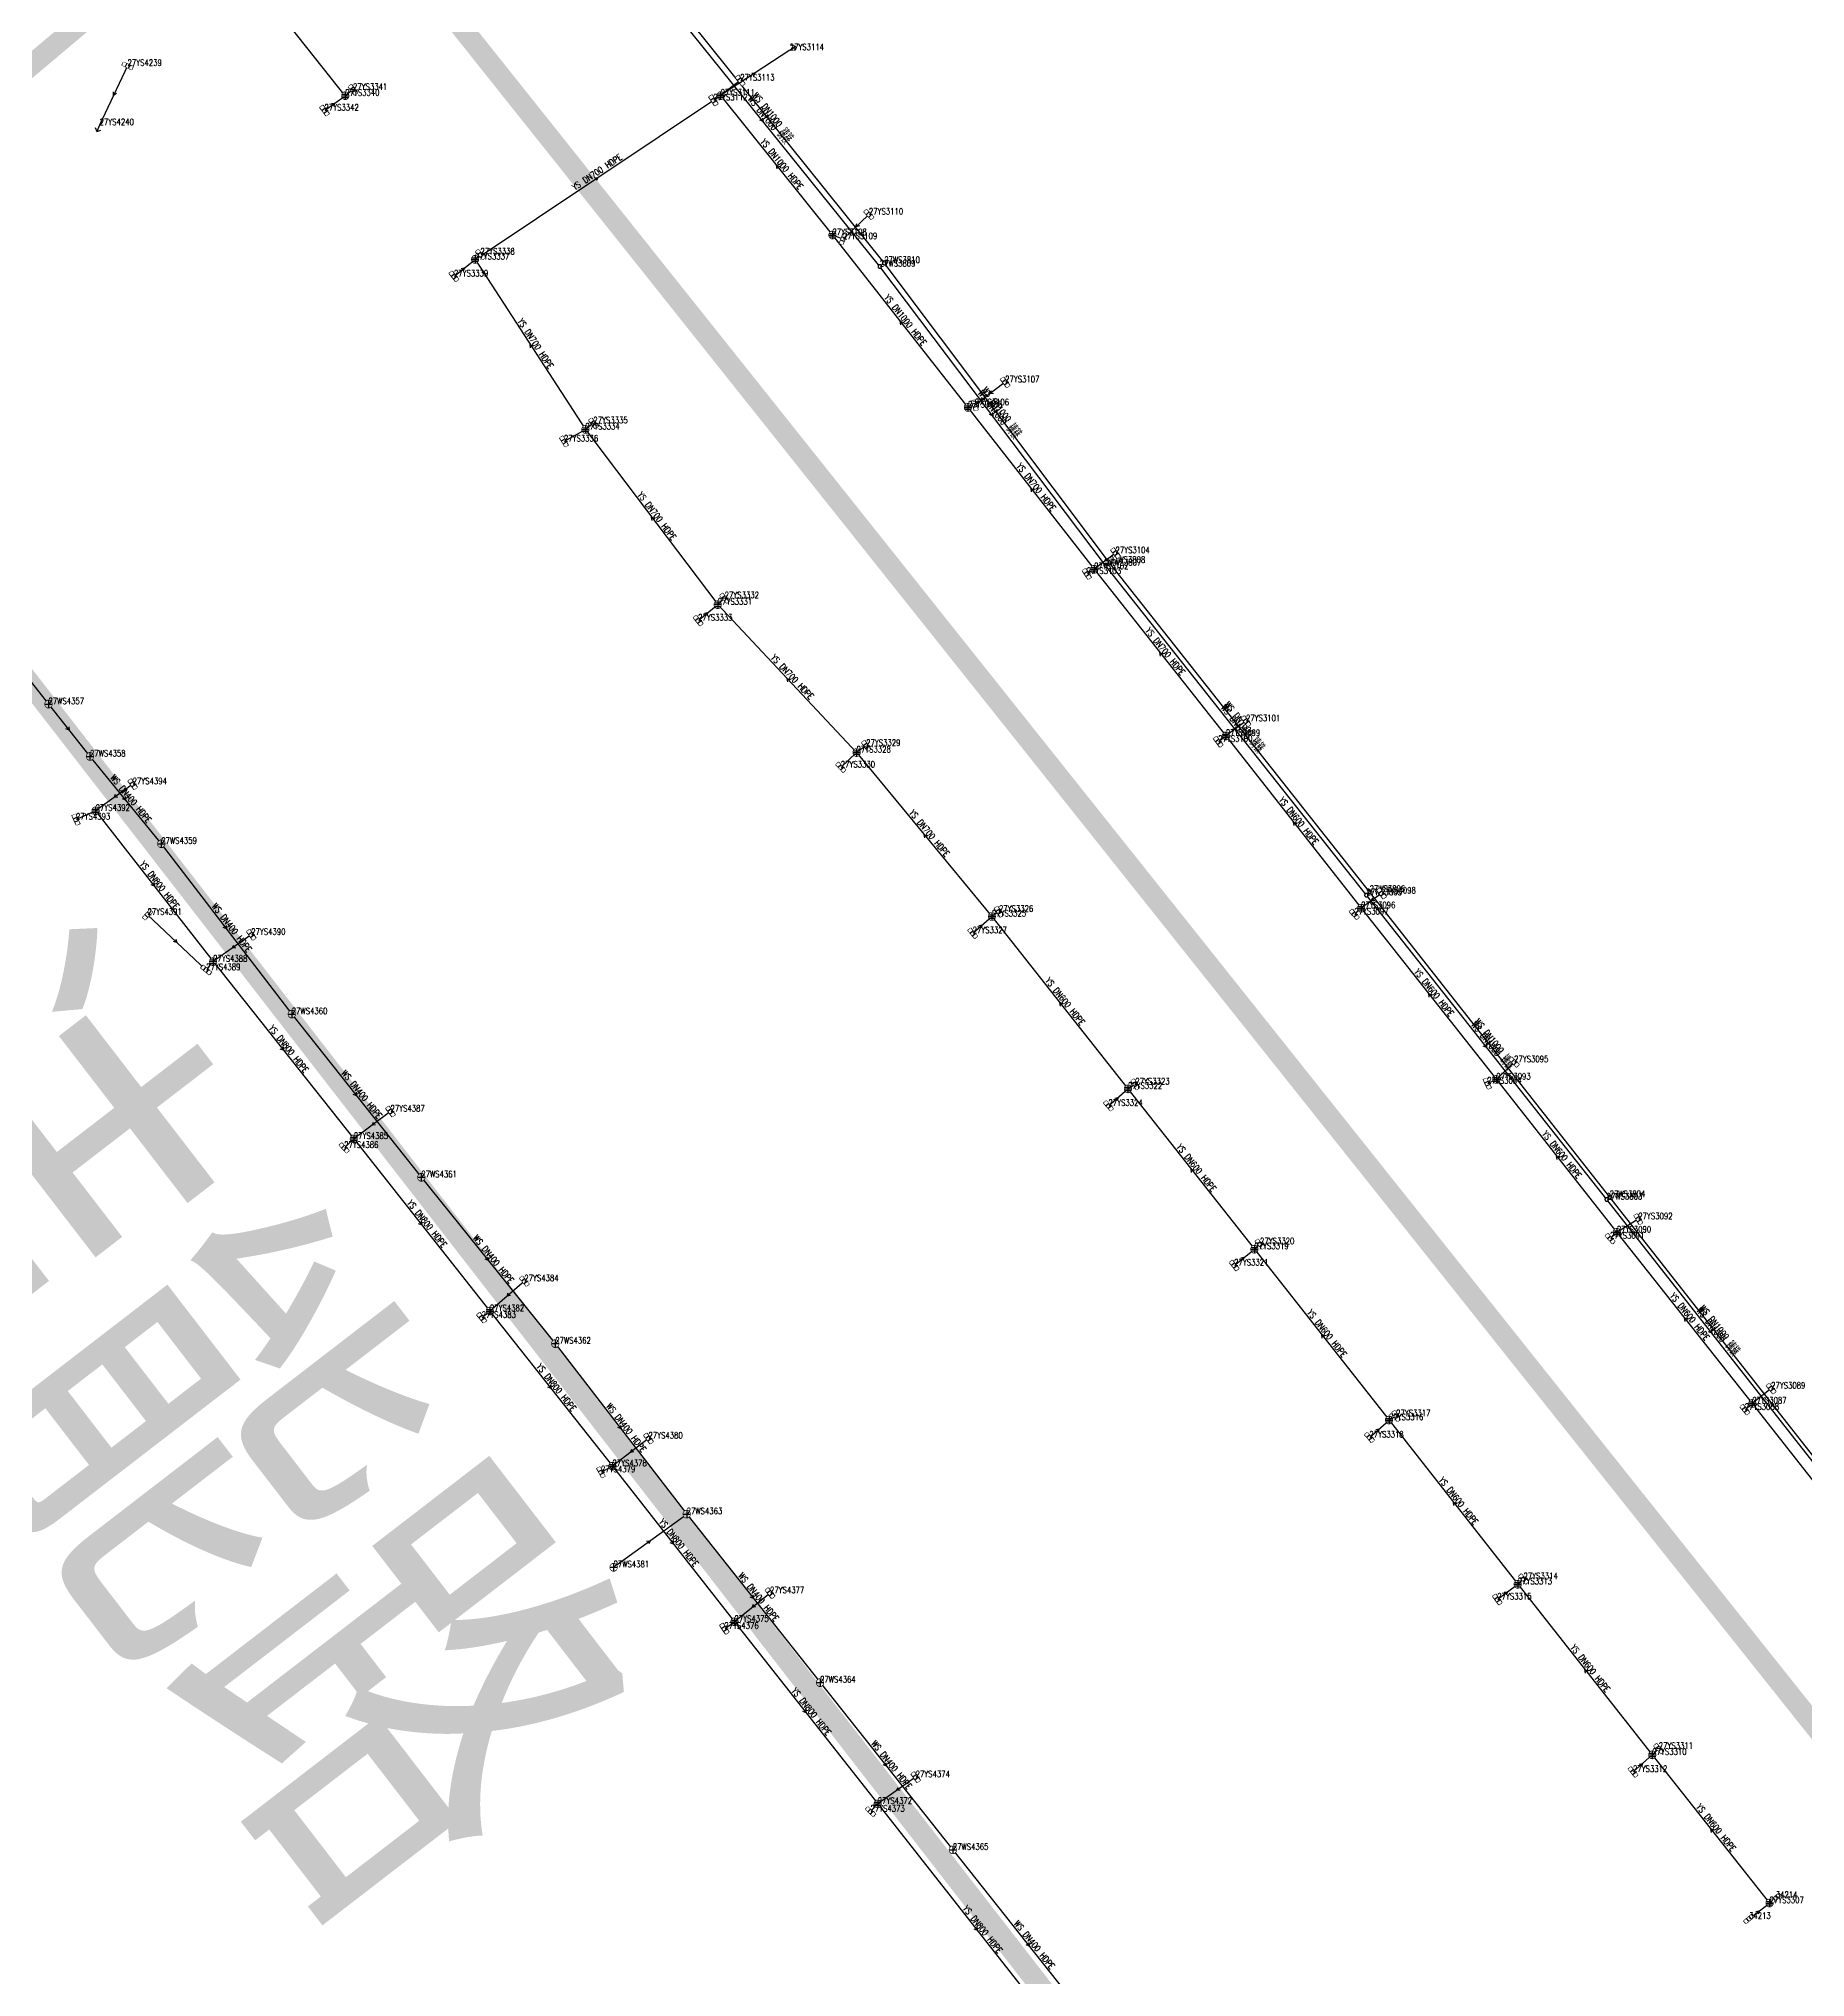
# Model space of a CAD drawing. Extents: x 78813 to 99477, y 2421021 to 2448125.
# Drawn here: x 82549.1 to 82800.3, y 2433576.3 to 2433852 of the extents above; entities that cross this region are included whole.
import ezdxf
from ezdxf.enums import TextEntityAlignment as Align

# ---------------------------------------------------------------- set-up
doc = ezdxf.new("R2010")
doc.units = 0
doc.set_wipeout_variables(frame=1)
doc.layers.get('0').update_dxf_attribs({"linetype": 'CONTINUOUS'})
for name, color, linetype in [('DX_WS', 16, 'CONTINUOUS'), ('DX_YS', 42, 'CONTINUOUS'), ('道路', 5, 'CONTINUOUS')]:
    doc.layers.add(name, color=color, linetype=linetype)
for name, color, linetype, true_color in [('WSLINE', 7, 'CONTINUOUS', 0x7f0000), ('YSANNEXE', 7, 'CONTINUOUS', 0xcc9900), ('YSLINE', 7, 'CONTINUOUS', 0xcc9900)]:
    doc.layers.add(name, color=color, linetype=linetype, true_color=true_color)
doc.layers.add('道路名称', color=7, linetype='CONTINUOUS', lineweight=0)
doc.styles.add('CcNameZT', font='txt.SHX', dxfattribs={"width": 0.8, "bigfont": 'HZTXT.SHX'})
doc.styles.get("Standard").update_dxf_attribs({"font": 'txt.shx', "bigfont": 'hztxt.shx'})
doc.styles.add('宋体0.7', font='', dxfattribs={"width": 0.7})
doc.styles.get('宋体0.7').set_extended_font_data('SimSun')

# ---------------------------------------------------------------- blocks, each defined once
blk = doc.blocks.new('PS管线点')
blk.add_wipeout([(0.5, 0), (0.5, 0.03), (0.5, 0.07), (0.49, 0.1), (0.48, 0.14), (0.47, 0.17), (0.46, 0.2), (0.44, 0.23), (0.42, 0.26), (0.4, 0.29), (0.38, 0.32), (0.36, 0.35), (0.33, 0.37), (0.31, 0.39), (0.28, 0.41), (0.25, 0.43), (0.22, 0.45), (0.19, 0.46), (0.15, 0.48), (0.12, 0.49), (0.09, 0.49), (0.05, 0.5), (0.02, 0.5), (-0.02, 0.5), (-0.05, 0.5), (-0.09, 0.49), (-0.12, 0.49), (-0.15, 0.48), (-0.19, 0.46), (-0.22, 0.45), (-0.25, 0.43), (-0.28, 0.41), (-0.31, 0.39), (-0.33, 0.37), (-0.36, 0.35), (-0.38, 0.32), (-0.4, 0.29), (-0.42, 0.26), (-0.44, 0.23), (-0.46, 0.2), (-0.47, 0.17), (-0.48, 0.14), (-0.49, 0.1), (-0.5, 0.07), (-0.5, 0.03), (-0.5, 0), (-0.5, -0.03), (-0.5, -0.07), (-0.49, -0.1), (-0.48, -0.14), (-0.47, -0.17), (-0.46, -0.2), (-0.44, -0.23), (-0.42, -0.26), (-0.4, -0.29), (-0.38, -0.32), (-0.36, -0.35), (-0.33, -0.37), (-0.31, -0.39), (-0.28, -0.41), (-0.25, -0.43), (-0.22, -0.45), (-0.19, -0.46), (-0.15, -0.48), (-0.12, -0.49), (-0.09, -0.49), (-0.05, -0.5), (-0.02, -0.5), (0.02, -0.5), (0.05, -0.5), (0.09, -0.49), (0.12, -0.49), (0.15, -0.48), (0.19, -0.46), (0.22, -0.45), (0.25, -0.43), (0.28, -0.41), (0.31, -0.39), (0.33, -0.37), (0.36, -0.35), (0.38, -0.32), (0.4, -0.29), (0.42, -0.26), (0.44, -0.23), (0.46, -0.2), (0.47, -0.17), (0.48, -0.14), (0.49, -0.1), (0.5, -0.07)])
blk.add_lwpolyline([(0.5, 0), (0.5, 0.03), (0.5, 0.07), (0.49, 0.1), (0.48, 0.14), (0.47, 0.17), (0.46, 0.2), (0.44, 0.23), (0.42, 0.26), (0.4, 0.29), (0.38, 0.32), (0.36, 0.35), (0.33, 0.37), (0.31, 0.39), (0.28, 0.41), (0.25, 0.43), (0.22, 0.45), (0.19, 0.46), (0.15, 0.48), (0.12, 0.49), (0.09, 0.49), (0.05, 0.5), (0.02, 0.5), (-0.02, 0.5), (-0.05, 0.5), (-0.09, 0.49), (-0.12, 0.49), (-0.15, 0.48), (-0.19, 0.46), (-0.22, 0.45), (-0.25, 0.43), (-0.28, 0.41), (-0.31, 0.39), (-0.33, 0.37), (-0.36, 0.35), (-0.38, 0.32), (-0.4, 0.29), (-0.42, 0.26), (-0.44, 0.23), (-0.46, 0.2), (-0.47, 0.17), (-0.48, 0.14), (-0.49, 0.1), (-0.5, 0.07), (-0.5, 0.03), (-0.5, 0), (-0.5, -0.03), (-0.5, -0.07), (-0.49, -0.1), (-0.48, -0.14), (-0.47, -0.17), (-0.46, -0.2), (-0.44, -0.23), (-0.42, -0.26), (-0.4, -0.29), (-0.38, -0.32), (-0.36, -0.35), (-0.33, -0.37), (-0.31, -0.39), (-0.28, -0.41), (-0.25, -0.43), (-0.22, -0.45), (-0.19, -0.46), (-0.15, -0.48), (-0.12, -0.49), (-0.09, -0.49), (-0.05, -0.5), (-0.02, -0.5), (0.02, -0.5), (0.05, -0.5), (0.09, -0.49), (0.12, -0.49), (0.15, -0.48), (0.19, -0.46), (0.22, -0.45), (0.25, -0.43), (0.28, -0.41), (0.31, -0.39), (0.33, -0.37), (0.36, -0.35), (0.38, -0.32), (0.4, -0.29), (0.42, -0.26), (0.44, -0.23), (0.46, -0.2), (0.47, -0.17), (0.48, -0.14), (0.49, -0.1), (0.5, -0.07), (0.5, 0)], close=True)
blk = doc.blocks.new('PS污水井')
blk.add_lwpolyline([(1, 0), (1, 0.07), (0.99, 0.14), (0.98, 0.21), (0.96, 0.28), (0.94, 0.34), (0.91, 0.41), (0.88, 0.47), (0.85, 0.53), (0.81, 0.59), (0.77, 0.64), (0.72, 0.69), (0.67, 0.74), (0.62, 0.79), (0.56, 0.83), (0.5, 0.87), (0.44, 0.9), (0.37, 0.93), (0.31, 0.95), (0.24, 0.97), (0.17, 0.98), (0.1, 0.99), (0.03, 1), (-0.03, 1), (-0.1, 0.99), (-0.17, 0.98), (-0.24, 0.97), (-0.31, 0.95), (-0.37, 0.93), (-0.44, 0.9), (-0.5, 0.87), (-0.56, 0.83), (-0.62, 0.79), (-0.67, 0.74), (-0.72, 0.69), (-0.77, 0.64), (-0.81, 0.59), (-0.85, 0.53), (-0.88, 0.47), (-0.91, 0.41), (-0.94, 0.34), (-0.96, 0.28), (-0.98, 0.21), (-0.99, 0.14), (-1, 0.07), (-1, 0), (-1, -0.07), (-0.99, -0.14), (-0.98, -0.21), (-0.96, -0.28), (-0.94, -0.34), (-0.91, -0.41), (-0.88, -0.47), (-0.85, -0.53), (-0.81, -0.59), (-0.77, -0.64), (-0.72, -0.69), (-0.67, -0.74), (-0.62, -0.79), (-0.56, -0.83), (-0.5, -0.87), (-0.44, -0.9), (-0.37, -0.93), (-0.31, -0.95), (-0.24, -0.97), (-0.17, -0.98), (-0.1, -0.99), (-0.03, -1), (0.03, -1), (0.1, -0.99), (0.17, -0.98), (0.24, -0.97), (0.31, -0.95), (0.37, -0.93), (0.44, -0.9), (0.5, -0.87), (0.56, -0.83), (0.62, -0.79), (0.67, -0.74), (0.72, -0.69), (0.77, -0.64), (0.81, -0.59), (0.85, -0.53), (0.88, -0.47), (0.91, -0.41), (0.94, -0.34), (0.96, -0.28), (0.98, -0.21), (0.99, -0.14), (1, 0)], close=True)
blk.add_wipeout([(1, 0), (1, 0.07), (0.99, 0.14), (0.98, 0.21), (0.96, 0.28), (0.94, 0.34), (0.91, 0.41), (0.88, 0.47), (0.85, 0.53), (0.81, 0.59), (0.77, 0.64), (0.72, 0.69), (0.67, 0.74), (0.62, 0.79), (0.56, 0.83), (0.5, 0.87), (0.44, 0.9), (0.37, 0.93), (0.31, 0.95), (0.24, 0.97), (0.17, 0.98), (0.1, 0.99), (0.03, 1), (-0.03, 1), (-0.1, 0.99), (-0.17, 0.98), (-0.24, 0.97), (-0.31, 0.95), (-0.37, 0.93), (-0.44, 0.9), (-0.5, 0.87), (-0.56, 0.83), (-0.62, 0.79), (-0.67, 0.74), (-0.72, 0.69), (-0.77, 0.64), (-0.81, 0.59), (-0.85, 0.53), (-0.88, 0.47), (-0.91, 0.41), (-0.94, 0.34), (-0.96, 0.28), (-0.98, 0.21), (-0.99, 0.14), (-1, 0.07), (-1, 0), (-1, -0.07), (-0.99, -0.14), (-0.98, -0.21), (-0.96, -0.28), (-0.94, -0.34), (-0.91, -0.41), (-0.88, -0.47), (-0.85, -0.53), (-0.81, -0.59), (-0.77, -0.64), (-0.72, -0.69), (-0.67, -0.74), (-0.62, -0.79), (-0.56, -0.83), (-0.5, -0.87), (-0.44, -0.9), (-0.37, -0.93), (-0.31, -0.95), (-0.24, -0.97), (-0.17, -0.98), (-0.1, -0.99), (-0.03, -1), (0.03, -1), (0.1, -0.99), (0.17, -0.98), (0.24, -0.97), (0.31, -0.95), (0.37, -0.93), (0.44, -0.9), (0.5, -0.87), (0.56, -0.83), (0.62, -0.79), (0.67, -0.74), (0.72, -0.69), (0.77, -0.64), (0.81, -0.59), (0.85, -0.53), (0.88, -0.47), (0.91, -0.41), (0.94, -0.34), (0.96, -0.28), (0.98, -0.21), (0.99, -0.14)])
for p, q in [((-1, 0), (0, 0)), ((0, 1), (0, 0)), ((0, 0), (0, -1)), ((0, 0), (1, 0))]:
    blk.add_line(p, q)
blk = doc.blocks.new('LX')
for p, q in [((-0.866, 0.5), (0, 0)), ((0, 0), (-0.866, -0.5))]:
    blk.add_line(p, q)
blk = doc.blocks.new('PS雨水井')
blk.add_lwpolyline([(1, 0), (1, 0.07), (0.99, 0.14), (0.98, 0.21), (0.96, 0.28), (0.94, 0.34), (0.91, 0.41), (0.88, 0.47), (0.85, 0.53), (0.81, 0.59), (0.77, 0.64), (0.72, 0.69), (0.67, 0.74), (0.62, 0.79), (0.56, 0.83), (0.5, 0.87), (0.44, 0.9), (0.37, 0.93), (0.31, 0.95), (0.24, 0.97), (0.17, 0.98), (0.1, 0.99), (0.03, 1), (-0.03, 1), (-0.1, 0.99), (-0.17, 0.98), (-0.24, 0.97), (-0.31, 0.95), (-0.37, 0.93), (-0.44, 0.9), (-0.5, 0.87), (-0.56, 0.83), (-0.62, 0.79), (-0.67, 0.74), (-0.72, 0.69), (-0.77, 0.64), (-0.81, 0.59), (-0.85, 0.53), (-0.88, 0.47), (-0.91, 0.41), (-0.94, 0.34), (-0.96, 0.28), (-0.98, 0.21), (-0.99, 0.14), (-1, 0.07), (-1, 0), (-1, -0.07), (-0.99, -0.14), (-0.98, -0.21), (-0.96, -0.28), (-0.94, -0.34), (-0.91, -0.41), (-0.88, -0.47), (-0.85, -0.53), (-0.81, -0.59), (-0.77, -0.64), (-0.72, -0.69), (-0.67, -0.74), (-0.62, -0.79), (-0.56, -0.83), (-0.5, -0.87), (-0.44, -0.9), (-0.37, -0.93), (-0.31, -0.95), (-0.24, -0.97), (-0.17, -0.98), (-0.1, -0.99), (-0.03, -1), (0.03, -1), (0.1, -0.99), (0.17, -0.98), (0.24, -0.97), (0.31, -0.95), (0.37, -0.93), (0.44, -0.9), (0.5, -0.87), (0.56, -0.83), (0.62, -0.79), (0.67, -0.74), (0.72, -0.69), (0.77, -0.64), (0.81, -0.59), (0.85, -0.53), (0.88, -0.47), (0.91, -0.41), (0.94, -0.34), (0.96, -0.28), (0.98, -0.21), (0.99, -0.14), (1, 0)], close=True)
blk.add_wipeout([(1, 0), (1, 0.07), (0.99, 0.14), (0.98, 0.21), (0.96, 0.28), (0.94, 0.34), (0.91, 0.41), (0.88, 0.47), (0.85, 0.53), (0.81, 0.59), (0.77, 0.64), (0.72, 0.69), (0.67, 0.74), (0.62, 0.79), (0.56, 0.83), (0.5, 0.87), (0.44, 0.9), (0.37, 0.93), (0.31, 0.95), (0.24, 0.97), (0.17, 0.98), (0.1, 0.99), (0.03, 1), (-0.03, 1), (-0.1, 0.99), (-0.17, 0.98), (-0.24, 0.97), (-0.31, 0.95), (-0.37, 0.93), (-0.44, 0.9), (-0.5, 0.87), (-0.56, 0.83), (-0.62, 0.79), (-0.67, 0.74), (-0.72, 0.69), (-0.77, 0.64), (-0.81, 0.59), (-0.85, 0.53), (-0.88, 0.47), (-0.91, 0.41), (-0.94, 0.34), (-0.96, 0.28), (-0.98, 0.21), (-0.99, 0.14), (-1, 0.07), (-1, 0), (-1, -0.07), (-0.99, -0.14), (-0.98, -0.21), (-0.96, -0.28), (-0.94, -0.34), (-0.91, -0.41), (-0.88, -0.47), (-0.85, -0.53), (-0.81, -0.59), (-0.77, -0.64), (-0.72, -0.69), (-0.67, -0.74), (-0.62, -0.79), (-0.56, -0.83), (-0.5, -0.87), (-0.44, -0.9), (-0.37, -0.93), (-0.31, -0.95), (-0.24, -0.97), (-0.17, -0.98), (-0.1, -0.99), (-0.03, -1), (0.03, -1), (0.1, -0.99), (0.17, -0.98), (0.24, -0.97), (0.31, -0.95), (0.37, -0.93), (0.44, -0.9), (0.5, -0.87), (0.56, -0.83), (0.62, -0.79), (0.67, -0.74), (0.72, -0.69), (0.77, -0.64), (0.81, -0.59), (0.85, -0.53), (0.88, -0.47), (0.91, -0.41), (0.94, -0.34), (0.96, -0.28), (0.98, -0.21), (0.99, -0.14)])
for p, q in [((-1, 0), (0, 0)), ((-0.88, 0.48), (0, 0.47)), ((0, 1), (0, 0)), ((0, 0.47), (0.88, 0.47)), ((0, 0), (0, -1)), ((0, 0), (1, 0)), ((-0.88, -0.48), (0, -0.48)), ((0, -0.48), (0.88, -0.48))]:
    blk.add_line(p, q)
blk = doc.blocks.new('PS出水口')
for points in [[(0, 0), (1.97, 0)], [(1.15, -0.88), (1.97, 0), (1.11, 0.93)]]:
    blk.add_lwpolyline(points)
blk = doc.blocks.new('PS雨篦')
blk.add_lwpolyline([(-1.5, 0.5), (0, 0.5), (1.5, 0.5), (1.5, -0.5), (0, -0.5), (-1.5, -0.5)], close=True)
blk.add_wipeout([(-1.5, 0.5), (0, 0.5), (1.5, 0.5), (1.5, -0.5), (0, -0.5), (-1.5, -0.5)])
for p, q in [((-0.51, -0.5), (-0.51, 0.5)), ((0.49, -0.5), (0.49, 0.5))]:
    blk.add_line(p, q)
blk = doc.blocks.new('测量点')
h = blk.add_hatch(color=256)
edge = h.paths.add_edge_path()
edge.add_arc((0, 0), 0.5, 0, 360)
blk.add_circle((0, 0), 0.5)

msp = doc.modelspace()

# ---------------------------------------------------------------- linework, layer by layer
at = {"layer": 'WSLINE'}
for p, q in [((82668.72, 2433819.58), (82635.5, 2433860.82)), ((82669.35, 2433820.08), (82636.27, 2433861.28)), ((82701.4, 2433777.45), (82669.35, 2433820.08)), ((82700.83, 2433777.08), (82668.72, 2433819.58)), ((82535.56, 2433776.31), (82550.49, 2433757.35)), ((82737.91, 2433730.17), (82700.83, 2433777.08)), ((82738.37, 2433730.66), (82701.4, 2433777.45)), ((82550.49, 2433757.35), (82556.39, 2433749.9)), ((82556.39, 2433749.9), (82566.53, 2433737.49)), ((82566.53, 2433737.49), (82585.09, 2433713.26)), ((82772.09, 2433686.9), (82737.91, 2433730.17)), ((82772.52, 2433687.25), (82738.37, 2433730.66)), ((82585.09, 2433713.26), (82603.51, 2433690.05)), ((82603.51, 2433690.05), (82622.56, 2433666.4)), ((82801.96, 2433648.88), (82772.09, 2433686.9)), ((82802.41, 2433649.21), (82772.52, 2433687.25)), ((82622.56, 2433666.4), (82641.25, 2433642.15)), ((82630.85, 2433634.59), (82641.25, 2433642.15)), ((82641.25, 2433642.15), (82660.22, 2433618.19)), ((82660.22, 2433618.19), (82679.1, 2433594.41)), ((82679.1, 2433594.41), (82700.84, 2433567.03))]:
    msp.add_line(p, q, dxfattribs=at)
at = {"layer": 'YSLINE'}
for p, q in [((82592.69, 2433843.87), (82573.54, 2433867.97)), ((82561.73, 2433848.11), (82557.76, 2433839.69)), ((82655.9, 2433850.34), (82646.08, 2433843.88)), ((82648.86, 2433846.02), (82646.08, 2433843.88)), ((82589.74, 2433841.75), (82592.69, 2433843.87)), ((82593.79, 2433844.7), (82592.69, 2433843.87)), ((82611.15, 2433820.59), (82646.08, 2433843.88)), ((82645.04, 2433843.21), (82646.08, 2433843.88)), ((82646.08, 2433843.88), (82661.98, 2433824.05)), ((82667.16, 2433826.97), (82663.48, 2433823.48)), ((82663.48, 2433823.48), (82661.98, 2433824.05)), ((82608.15, 2433818.18), (82611.15, 2433820.59)), ((82611.92, 2433821.28), (82611.15, 2433820.59)), ((82611.15, 2433820.59), (82626.85, 2433796.41)), ((82686.54, 2433803.11), (82682.22, 2433799.84)), ((82682.22, 2433799.84), (82681.25, 2433799.54)), ((82681.25, 2433799.54), (82699.19, 2433776.52)), ((82623.79, 2433794.7), (82626.85, 2433796.41)), ((82627.98, 2433797.28), (82626.85, 2433796.41)), ((82626.85, 2433796.41), (82645.67, 2433771.49)), ((82698.14, 2433775.86), (82699.19, 2433776.52)), ((82642.87, 2433769.22), (82645.67, 2433771.49)), ((82646.65, 2433772.41), (82645.67, 2433771.49)), ((82645.67, 2433771.49), (82665.41, 2433750.46)), ((82720.79, 2433754.91), (82717.93, 2433752.82)), ((82666.77, 2433751.41), (82665.41, 2433750.46)), ((82716.84, 2433751.99), (82717.93, 2433752.82)), ((82663.16, 2433748.35), (82665.41, 2433750.46)), ((82665.41, 2433750.46), (82684.65, 2433727.14)), ((82562.46, 2433745.95), (82557.19, 2433742.18)), ((82554.39, 2433740.92), (82557.19, 2433742.18)), ((82564.57, 2433727.38), (82572.91, 2433719.53)), ((82681.92, 2433724.76), (82684.65, 2433727.14)), ((82685.66, 2433727.82), (82684.65, 2433727.14)), ((82684.65, 2433727.14), (82704, 2433702.63)), ((82736.19, 2433727.44), (82737.16, 2433728.32)), ((82737.16, 2433728.32), (82756.4, 2433703.97)), ((82579.32, 2433724.53), (82573.9, 2433720.72)), ((82572.91, 2433719.53), (82573.9, 2433720.72)), ((82758.92, 2433706.44), (82756.4, 2433703.97)), ((82701.23, 2433700.21), (82704, 2433702.63)), ((82705.05, 2433703.27), (82704, 2433702.63)), ((82704, 2433702.63), (82721.99, 2433679.83)), ((82755.1, 2433703.37), (82756.4, 2433703.97)), ((82599.13, 2433699.4), (82593.91, 2433695.51)), ((82592.54, 2433694.23), (82593.91, 2433695.51)), ((82772.57, 2433681.33), (82773.54, 2433682.22)), ((82776.58, 2433684.09), (82773.54, 2433682.22)), ((82773.54, 2433682.22), (82792.79, 2433657.89)), ((82719.1, 2433677.51), (82721.99, 2433679.83)), ((82722.79, 2433680.54), (82721.99, 2433679.83)), ((82721.99, 2433679.83), (82741.13, 2433655.53)), ((82618.16, 2433675.28), (82613.26, 2433671.03)), ((82612.09, 2433670.07), (82613.26, 2433671.03)), ((82791.72, 2433657), (82792.79, 2433657.89)), ((82795.47, 2433660), (82792.79, 2433657.89)), ((82792.79, 2433657.89), (82811.98, 2433633.39)), ((82738.34, 2433653.05), (82741.13, 2433655.53)), ((82742.15, 2433656.1), (82741.13, 2433655.53)), ((82741.13, 2433655.53), (82759.44, 2433632.17)), ((82635.81, 2433652.9), (82630.69, 2433648.96)), ((82629.06, 2433648.1), (82630.69, 2433648.96)), ((82760.26, 2433632.92), (82759.44, 2433632.17)), ((82653.1, 2433630.91), (82648.05, 2433626.84)), ((82756.53, 2433630.02), (82759.44, 2433632.17)), ((82759.44, 2433632.17), (82778.57, 2433607.92)), ((82646.61, 2433625.86), (82648.05, 2433626.84)), ((82775.83, 2433605.48), (82778.57, 2433607.92)), ((82779.49, 2433608.79), (82778.57, 2433607.92)), ((82778.57, 2433607.92), (82795.25, 2433586.84)), ((82673.81, 2433604.74), (82668.42, 2433600.94)), ((82667.39, 2433599.84), (82668.42, 2433600.94)), ((82792.33, 2433584.6), (82795.25, 2433586.84)), ((82796.14, 2433587.56), (82795.25, 2433586.84))]:
    msp.add_line(p, q, dxfattribs=at)

# ---------------------------------------------------------------- block references
at = {"layer": 'DX_WS', "yscale": 0.5, "zscale": 0.5}
for p, xscale, rotation in [((82652.11, 2433840.2), 0.5000000000827747, 308.9155008268623), ((82652.81, 2433840.68), 0.5000000000827747, 308.9155008268623), ((82684.78, 2433798.33), 0.5000000000477121, 307.1966274452831), ((82685.37, 2433798.76), 0.5000000000477121, 307.1966274452831), ((82553.44, 2433753.63), 0.4999999999630151, 308.2512937831649), ((82719.37, 2433753.62), 0.5000000001124962, 308.342543028382), ((82719.88, 2433754.05), 0.5000000001124962, 308.342543028382), ((82561.46, 2433743.69), 0.4999999998554739, 309.3972093833355), ((82575.81, 2433725.38), 0.4999999999661935, 307.6783359880814), ((82755, 2433708.53), 0.5000000001124962, 308.342543028382), ((82755.45, 2433708.95), 0.5000000001124962, 308.342543028382), ((82594.3, 2433701.66), 0.4999999999630151, 308.2512937831649), ((82613.04, 2433678.22), 0.500000000170287, 308.8242515605929), ((82787.46, 2433668.23), 0.5000000001124962, 308.342543028382), ((82787.02, 2433667.89), 0.5000000001124962, 308.342543028382), ((82631.91, 2433654.27), 0.4999999999661935, 307.6783359880814), ((82636.05, 2433638.37), 0.5000000000048387, 36.09634109330177), ((82650.74, 2433630.17), 0.4999999999630151, 308.2512937831649), ((82669.66, 2433606.3), 0.4999999999630151, 308.2512937831649), ((82689.97, 2433580.72), 0.4999999999630151, 308.2512937831649)]:
    msp.add_blockref('LX', p, dxfattribs=dict(at, xscale=xscale, rotation=rotation))
at = {"layer": 'DX_YS', "yscale": 0.5, "zscale": 0.5}
for p, xscale, rotation in [((82655.9, 2433850.34, -0.96), 0.5000000000486131, 33.31819786121027), ((82557.76, 2433839.69, 2.21), 0.5000000001313152, 244.7779167293793)]:
    msp.add_blockref('PS出水口', p, dxfattribs=dict(at, xscale=xscale, rotation=rotation))
at = {"layer": 'DX_YS', "xscale": 0.5, "yscale": 0.5, "zscale": 0.5}
msp.add_blockref('测量点', (82792.33, 2433584.6, 3.02), dxfattribs=at)
at = {"layer": 'YSANNEXE', "yscale": 0.5, "zscale": 0.5}
for p, xscale, rotation in [((82559.75, 2433843.9), 0.4999999999377785, 244.6529785183417), ((82654.03, 2433833.97), 0.5000000001388842, 128.8242484920156), ((82628.62, 2433832.24), 0.5000000001153734, 33.80450993309324), ((82671.62, 2433811.8), 0.5000000001002913, 128.2512907003004), ((82619, 2433808.5), 0.4999999999449227, 123.0946705580378), ((82690.22, 2433788.03), 0.4999999999060994, 127.6783329236265), ((82636.26, 2433783.95), 0.5000000001087789, 127.1053751101102), ((82708.56, 2433764.67), 0.5000000001002913, 128.2512907003004), ((82655.54, 2433760.98), 0.500000000069286, 133.4079108574439), ((82559.83, 2433744.07), 0.5000000000289987, 215.4321309752253), ((82727.55, 2433740.57), 0.5000000001002913, 128.2512907003004), ((82675.03, 2433738.8), 0.5000000000362077, 129.3972062978317), ((82565.54, 2433731.45), 0.4999999999661935, 307.6783359880814), ((82568.74, 2433723.46), 0.5000000000878982, 316.8456606964688), ((82576.61, 2433722.62), 0.5000000000275808, 214.8591731774335), ((82746.78, 2433716.15), 0.5000000001002913, 128.2512907003004), ((82694.33, 2433714.89), 0.5000000001002913, 128.2512907003004), ((82583.9, 2433708.11), 0.4999999999630151, 308.2512937831649), ((82596.52, 2433697.45), 0.5000000000441694, 216.5780465660369), ((82764.97, 2433693.1), 0.5000000001002913, 128.2512907003004), ((82712.99, 2433691.23), 0.5000000001002913, 128.2512907003004), ((82603.58, 2433683.27), 0.4999999999630151, 308.2512937831649), ((82783.17, 2433670.05), 0.5000000001002913, 128.2512907003004), ((82731.56, 2433667.68), 0.5000000001002913, 128.2512907003004), ((82621.97, 2433660), 0.4999999999630151, 308.2512937831649), ((82633.25, 2433650.93), 0.5000000000438226, 217.7239621559727), ((82750.29, 2433643.85), 0.5000000001002913, 128.2512907003004), ((82639.37, 2433637.9), 0.4999999999630151, 308.2512937831649), ((82769, 2433620.05), 0.5000000001002913, 128.2512907003004), ((82658.23, 2433613.89), 0.4999999999630151, 308.2512937831649), ((82671.11, 2433602.84), 0.5000000000289987, 215.4321309752253), ((82786.91, 2433597.38), 0.5000000001002913, 128.2512907003004), ((82682.6, 2433582.92), 0.4999999999630151, 308.2512937831649)]:
    msp.add_blockref('LX', p, dxfattribs=dict(at, xscale=xscale, rotation=rotation))

# ---------------------------------------------------------------- texts
at = {"layer": 'DX_WS', "style": 'CcNameZT', "width": 0.8}
for s, rotation, p in [(' WS DN1000 铸铁', 308.855, (82652.31, 2433840.35, 2.65)), (' WS DN1000 铸铁', 308.7594, (82653.01, 2433840.84, 2.24)), (' WS DN1000 铸铁', 307.0676, (82684.97, 2433798.48, 2.7)), (' WS DN1000 铸铁', 306.9313, (82685.57, 2433798.91, 2.49)), (' WS DN1000 铸铁', 308.3261, (82719.56, 2433753.78, 2.78)), (' WS DN1000 铸铁', 308.3162, (82720.08, 2433754.21, 2.51)), (' WS DN400 HDPE', 309.2597, (82561.66, 2433743.85, 0.23)), (' WS DN400 HDPE', 307.4488, (82576.01, 2433725.53, 0.07)), (' WS DN1000 铸铁', 308.3059, (82755.19, 2433708.69, 2.51)), (' WS DN1000 铸铁', 308.1934, (82755.64, 2433709.11, 2.48)), (' WS DN400 HDPE', 308.4336, (82594.5, 2433701.81, 0.07)), (' WS DN400 HDPE', 308.8492, (82613.23, 2433678.38, 0.07)), (' WS DN1000 铸铁', 308.1554, (82787.22, 2433668.04, 2.46)), (' WS DN1000 铸铁', 308.1554, (82787.66, 2433668.38, 2.35)), (' WS DN400 HDPE', 307.6322, (82632.11, 2433654.43, 0)), (' WS DN400 HDPE', 308.3592, (82650.93, 2433630.33, 0)), (' WS DN400 HDPE', 308.447, (82669.85, 2433606.46, -0.01)), (' WS DN400 HDPE', 308.4546, (82690.16, 2433580.88, -0.2))]:
    msp.add_text(s, height=0.9, rotation=rotation, dxfattribs=at).set_placement(p, align=Align.CENTER)
at = {"layer": 'DX_YS', "width": 0.8}
for s, p in [('27YS3114', (82655.9, 2433850.34, -0.96)), ('27YS4240', (82557.76, 2433839.69, 2.21))]:
    msp.add_text(s, height=0.9, dxfattribs=at).set_placement(p)
at = {"layer": 'DX_YS', "style": 'CcNameZT', "width": 0.8}
for s, rotation, p in [(' YS DN1000 HDPE', 308.7105, (82654.23, 2433834.12, 1.19)), (' YS DN700 HDPE', 33.6957, (82628.48, 2433832.45, 1.51)), (' YS DN1000 HDPE', 308.1893, (82671.81, 2433811.95, 1.17)), (' YS DN700 HDPE', 303.0023, (82619.21, 2433808.64, 1.65)), (' YS DN700 HDPE', 307.916, (82690.42, 2433788.19, 1.52)), (' YS DN700 HDPE', 307.0442, (82636.46, 2433784.1, 1.53)), (' YS DN700 HDPE', 308.335, (82708.76, 2433764.82, 1.65)), (' YS DN700 HDPE', 313.2058, (82655.72, 2433761.15, 1.64)), (' YS DN600 HDPE', 308.1294, (82727.74, 2433740.72, 1.8)), (' YS DN700 HDPE', 309.5241, (82675.22, 2433738.96, 1.68)), (' YS DN600 HDPE', 308.2845, (82694.52, 2433715.04, 1.73)), (' YS DN600 HDPE', 308.3161, (82746.98, 2433716.3, 1.75)), (' YS DN600 HDPE', 308.2361, (82765.17, 2433693.25, 1.75)), (' YS DN600 HDPE', 308.2704, (82713.19, 2433691.38, 1.82)), (' YS DN800 HDPE', 308.33, (82603.78, 2433683.42, 1.44)), (' YS DN600 HDPE', 308.2392, (82731.76, 2433667.83, 1.75)), (' YS DN600 HDPE', 308.3542, (82783.36, 2433670.21, 1.85)), (' YS DN800 HDPE', 308.2996, (82622.17, 2433660.15, 1.43)), (' YS DN600 HDPE', 308.0799, (82750.48, 2433644.01, 1.79)), (' YS DN600 HDPE', 308.2731, (82769.2, 2433620.2, 1.87)), (' YS DN600 HDPE', 308.3453, (82787.1, 2433597.54, 1.87)), (' YS DN800 HDPE', 308.2012, (82682.79, 2433583.07, 1.21))]:
    msp.add_text(s, height=0.9, rotation=rotation, dxfattribs=at).set_placement(p, align=Align.CENTER)

# ---------------------------------------------------------------- next in the draw order: block references
at = {"layer": 'DX_WS', "xscale": 0.5, "yscale": 0.5, "zscale": 0.5}
for name, p in [('PS管线点', (82668.72, 2433819.58, 2.7)), ('PS管线点', (82700.83, 2433777.08, 2.78)), ('PS污水井', (82550.49, 2433757.35, 0.17)), ('PS污水井', (82556.39, 2433749.9, 0.23)), ('PS污水井', (82566.53, 2433737.49, 0.07)), ('PS管线点', (82737.91, 2433730.17, 2.51)), ('PS污水井', (82585.09, 2433713.26, 0.07)), ('PS污水井', (82603.51, 2433690.05, 0.07)), ('PS管线点', (82772.09, 2433686.9, 2.46)), ('PS污水井', (82622.56, 2433666.4, 0)), ('PS污水井', (82641.25, 2433642.15, 0)), ('PS污水井', (82630.85, 2433634.59, 0.66)), ('PS污水井', (82660.22, 2433618.19, -0.01)), ('PS污水井', (82679.1, 2433594.41, -0.2))]:
    msp.add_blockref(name, p, dxfattribs=at)
at = {"layer": 'DX_YS', "yscale": 0.5, "zscale": 0.5}
for p, xscale, rotation in [((82561.73, 2433848.11, 2.4), 0.5000000000058704, 154.777916720765), ((82648.86, 2433846.02, 3.09), 0.5000000000075997, 127.5237440646663), ((82589.74, 2433841.75, 2.64), 0.5000000000957274, 305.6714819459381), ((82667.16, 2433826.97, 3.11), 0.5000000000754998, 133.4190569855969), ((82608.15, 2433818.18, 3.08), 0.4999999999054963, 308.7621760585602), ((82686.54, 2433803.11, 3.06), 0.4999999998555245, 127.1025051902062), ((82623.79, 2433794.7, 3.03), 0.4999999998558233, 299.1195742625687), ((82642.87, 2433769.22, 2.97), 0.4999999998927068, 309.0676005218167), ((82562.46, 2433745.95, 2.6), 0.5000000000803669, 125.5407594725132), ((82554.39, 2433740.92, 2.65), 0.5000000001720718, 294.335826341434), ((82579.32, 2433724.53, 2.59), 0.5000000000975279, 125.0656305411835), ((82681.92, 2433724.76, 2.97), 0.4999999999406212, 311.0744202112553), ((82599.13, 2433699.4, 2.45), 0.5000000000149857, 126.6976011806104), ((82701.23, 2433700.21, 3.12), 0.500000000045953, 311.1566455713021), ((82776.58, 2433684.09, 3.08), 0.5000000000411545, 121.5276460835655), ((82719.1, 2433677.51, 3.03), 0.5000000001157671, 308.7370392425851), ((82618.16, 2433675.28, 2.46), 0.4999999998302131, 130.895258996448), ((82795.47, 2433660, 3.08), 0.5000000001444622, 128.389448086489), ((82635.81, 2433652.9, 2.5), 0.5000000001127306, 127.5507549889033), ((82738.34, 2433653.05, 3.1), 0.4999999999111857, 311.5698349268899), ((82653.1, 2433630.91, 2.54), 0.4999999999372722, 128.9026907847656), ((82756.53, 2433630.02, 2.98), 0.4999999998549239, 306.5783669746529), ((82673.81, 2433604.74, 2.36), 0.4999999999505435, 125.151279407891), ((82775.83, 2433605.48, 3), 0.50000000014038, 311.8213936638115), ((82792.33, 2433584.6, 3.02), 0.499999999857888, 40.16648119226884)]:
    msp.add_blockref('PS雨篦', p, dxfattribs=dict(at, xscale=xscale, rotation=rotation))
at = {"layer": 'DX_YS', "xscale": 0.5, "yscale": 0.5, "zscale": 0.5}
for p in [(82592.69, 2433843.87, 1.34), (82646.08, 2433843.88, 1.42), (82611.15, 2433820.59, 1.51), (82626.85, 2433796.41, 1.65), (82645.67, 2433771.49, 1.53), (82665.41, 2433750.46, 1.64), (82684.65, 2433727.14, 1.68), (82704, 2433702.63, 1.73), (82721.99, 2433679.83, 1.82), (82792.79, 2433657.89, 1.85), (82741.13, 2433655.53, 1.75), (82759.44, 2433632.17, 1.79), (82778.57, 2433607.92, 1.87), (82795.25, 2433586.84, 1.99)]:
    msp.add_blockref('PS雨水井', p, dxfattribs=at)

# ---------------------------------------------------------------- next in the draw order: linework, layer by layer
at = {"layer": 'YSLINE'}
for p, q in [((82557.19, 2433742.18), (82573.9, 2433720.72)), ((82573.9, 2433720.72), (82593.91, 2433695.51)), ((82593.91, 2433695.51), (82613.26, 2433671.03)), ((82613.26, 2433671.03), (82630.69, 2433648.96)), ((82630.69, 2433648.96), (82648.05, 2433626.84)), ((82648.05, 2433626.84), (82668.42, 2433600.94)), ((82668.42, 2433600.94), (82696.77, 2433564.9))]:
    msp.add_line(p, q, dxfattribs=at)

# ---------------------------------------------------------------- next in the draw order: block references
at = {"layer": 'DX_WS', "xscale": 0.5, "yscale": 0.5, "zscale": 0.5}
for p in [(82669.35, 2433820.08, 2.49), (82701.4, 2433777.45, 2.51), (82738.37, 2433730.66, 2.48), (82772.52, 2433687.25, 2.35)]:
    msp.add_blockref('PS管线点', p, dxfattribs=at)
at = {"layer": 'DX_YS', "yscale": 0.5, "zscale": 0.5}
for p, xscale, rotation in [((82593.79, 2433844.7, 2.25), 0.4999999999682388, 127.2944880767748), ((82645.04, 2433843.21, 2.28), 0.4999999998583448, 303.1532947523721), ((82611.92, 2433821.28, 2.71), 0.4999999999447627, 131.8550425249517), ((82627.98, 2433797.28, 2.64), 0.5000000000207284, 127.6739961336866), ((82646.65, 2433772.41, 2.6), 0.4999999998726283, 133.1736232726221), ((82666.77, 2433751.41, 2.62), 0.4999999999950973, 124.7873323610109), ((82663.16, 2433748.35, 3.05), 0.5000000000338503, 313.1625437585541), ((82685.66, 2433727.82, 2.68), 0.4999999998654772, 123.9646458480292), ((82705.05, 2433703.27, 2.63), 0.5000000001015411, 121.1314977646408), ((82722.79, 2433680.54, 2.66), 0.4999999998652198, 131.5980456016644), ((82791.72, 2433657, 2.66), 0.5000000000709925, 309.7211963203561), ((82742.15, 2433656.1, 2.64), 0.4999999998605529, 119.2075964791538), ((82760.26, 2433632.92, 2.62), 0.4999999998598263, 132.2391443616913), ((82779.49, 2433608.79, 2.74), 0.499999999954788, 132.983150881822)]:
    msp.add_blockref('PS雨篦', p, dxfattribs=dict(at, xscale=xscale, rotation=rotation))
at = {"layer": 'DX_YS', "xscale": 0.5, "yscale": 0.5, "zscale": 0.5}
msp.add_blockref('测量点', (82796.14, 2433587.56, 2.62), dxfattribs=at)
at = {"layer": 'YSANNEXE', "yscale": 0.5, "zscale": 0.5}
for p, xscale, rotation in [((82650.99, 2433847.11), 0.5000000000393907, 33.14029672397557), ((82591.21, 2433842.81), 0.4999999999741467, 35.52338329475418), ((82609.65, 2433819.39), 0.5000000001339261, 38.96113008887203), ((82684.38, 2433801.47), 0.5000000000978088, 217.1510043685647), ((82644.27, 2433770.35), 0.5000000001339261, 38.96113008887203), ((82683.28, 2433725.95), 0.4999999998787904, 41.25296123318996), ((82702.62, 2433701.42), 0.4999999998787904, 41.25296123318996), ((82720.54, 2433678.67), 0.5000000001339261, 38.96113008887203), ((82615.71, 2433673.16), 0.5000000000164332, 221.1617089229225), ((82739.74, 2433654.29), 0.499999999918455, 41.82591903435983), ((82757.98, 2433631.1), 0.4999999998630701, 36.66929886726163), ((82650.57, 2433628.88), 0.500000000103936, 218.869877754271), ((82777.2, 2433606.7), 0.499999999918455, 41.82591903435983), ((82793.79, 2433585.72), 0.4999999999545856, 37.24225667706888)]:
    msp.add_blockref('LX', p, dxfattribs=dict(at, xscale=xscale, rotation=rotation))

# ---------------------------------------------------------------- next in the draw order: texts
at = {"layer": 'DX_WS', "style": 'CcNameZT', "width": 0.8}
for s, p in [('27WS4357', (82550.49, 2433757.35, 0.17)), ('27WS4358', (82556.39, 2433749.9, 0.23)), ('27WS4359', (82566.53, 2433737.49, 0.07)), ('27WS4360', (82585.09, 2433713.26, 0.07)), ('27WS4361', (82603.51, 2433690.05, 0.07)), ('27WS4362', (82622.56, 2433666.4, 0)), ('27WS4363', (82641.25, 2433642.15, 0)), ('27WS4381', (82630.85, 2433634.59, 0.66)), ('27WS4364', (82660.22, 2433618.19, -0.01)), ('27WS4365', (82679.1, 2433594.41, -0.2))]:
    msp.add_text(s, height=0.9, dxfattribs=at).set_placement(p)
at = {"layer": 'DX_YS', "width": 0.8}
for s, p in [('27YS4239', (82561.73, 2433848.11, 2.4)), ('27YS3113', (82648.86, 2433846.02, 3.09)), ('27YS3110', (82667.16, 2433826.97, 3.11)), ('27YS3339', (82608.15, 2433818.18, 3.08)), ('27YS3107', (82686.54, 2433803.11, 3.06)), ('27YS3333', (82642.87, 2433769.22, 2.97)), ('27YS4394', (82562.46, 2433745.95, 2.6)), ('27YS4390', (82579.32, 2433724.53, 2.59)), ('27YS3327', (82681.92, 2433724.76, 2.97)), ('27YS4387', (82599.13, 2433699.4, 2.45)), ('27YS3324', (82701.23, 2433700.21, 3.12)), ('27YS3092', (82776.58, 2433684.09, 3.08)), ('27YS3321', (82719.1, 2433677.51, 3.03)), ('27YS4384', (82618.16, 2433675.28, 2.46)), ('27YS3089', (82795.47, 2433660, 3.08)), ('27YS4380', (82635.81, 2433652.9, 2.5)), ('27YS4377', (82653.1, 2433630.91, 2.54)), ('27YS4374', (82673.81, 2433604.74, 2.36)), ('27YS3312', (82775.83, 2433605.48, 3)), ('34213', (82792.33, 2433584.6, 3.02))]:
    msp.add_text(s, height=0.9, dxfattribs=at).set_placement(p)
at = {"layer": 'DX_YS', "style": 'CcNameZT', "width": 0.8}
for rotation, p in [(308.441, (82584.1, 2433708.27, 1.44)), (308.1335, (82639.57, 2433638.06, 1.4)), (308.1688, (82658.43, 2433614.04, 1.2))]:
    msp.add_text(' YS DN800 HDPE', height=0.9, rotation=rotation, dxfattribs=at).set_placement(p, align=Align.CENTER)

# ---------------------------------------------------------------- next in the draw order: linework, layer by layer
at = {"layer": 'YSLINE'}
for p, q in [((82661.98, 2433824.05), (82681.25, 2433799.54)), ((82702.23, 2433778.81), (82699.19, 2433776.52)), ((82699.19, 2433776.52), (82717.93, 2433752.82)), ((82717.93, 2433752.82), (82737.16, 2433728.32)), ((82740.07, 2433730.42), (82737.16, 2433728.32)), ((82756.4, 2433703.97), (82773.54, 2433682.22))]:
    msp.add_line(p, q, dxfattribs=at)

# ---------------------------------------------------------------- next in the draw order: block references
at = {"layer": 'DX_YS', "xscale": 0.5, "yscale": 0.5, "zscale": 0.5}
for p in [(82557.19, 2433742.18, 1.58), (82573.9, 2433720.72, 1.44), (82593.91, 2433695.51, 1.44), (82613.26, 2433671.03, 1.43), (82630.69, 2433648.96, 1.4), (82648.05, 2433626.84, 1.2), (82668.42, 2433600.94, 1.21)]:
    msp.add_blockref('PS雨水井', p, dxfattribs=at)
at = {"layer": 'DX_YS', "yscale": 0.5, "zscale": 0.5}
for p, xscale, rotation in [((82564.57, 2433727.38, 2.66), 0.5000000001429974, 226.7078625299501), ((82796.14, 2433587.56, 2.62), 0.499999999857888, 40.16648119226884)]:
    msp.add_blockref('PS雨篦', p, dxfattribs=dict(at, xscale=xscale, rotation=rotation))

# ---------------------------------------------------------------- next in the draw order: texts
at = {"layer": 'DX_WS', "style": 'CcNameZT', "width": 0.8}
for s, p in [('27WS3809', (82668.72, 2433819.58, 2.7)), ('27WS3810', (82669.35, 2433820.08, 2.49)), ('27WS3807', (82700.83, 2433777.08, 2.78)), ('27WS3808', (82701.4, 2433777.45, 2.51)), ('27WS3805', (82737.91, 2433730.17, 2.51)), ('27WS3806', (82738.37, 2433730.66, 2.48)), ('27WS3803', (82772.09, 2433686.9, 2.46)), ('27WS3804', (82772.52, 2433687.25, 2.35))]:
    msp.add_text(s, height=0.9, dxfattribs=at).set_placement(p)
at = {"layer": 'DX_YS', "width": 0.8}
for s, p in [('27YS3341', (82593.79, 2433844.7, 2.25)), ('27YS3342', (82589.74, 2433841.75, 2.64)), ('27YS3340', (82592.69, 2433843.87, 1.34)), ('27YS3112', (82645.04, 2433843.21, 2.28)), ('27YS3111', (82646.08, 2433843.88, 1.42)), ('27YS3337', (82611.15, 2433820.59, 1.51)), ('27YS3338', (82611.92, 2433821.28, 2.71)), ('27YS3335', (82627.98, 2433797.28, 2.64)), ('27YS3336', (82623.79, 2433794.7, 3.03)), ('27YS3334', (82626.85, 2433796.41, 1.65)), ('27YS3332', (82646.65, 2433772.41, 2.6)), ('27YS3331', (82645.67, 2433771.49, 1.53)), ('27YS3328', (82665.41, 2433750.46, 1.64)), ('27YS3329', (82666.77, 2433751.41, 2.62)), ('27YS3330', (82663.16, 2433748.35, 3.05)), ('27YS3325', (82684.65, 2433727.14, 1.68)), ('27YS3326', (82685.66, 2433727.82, 2.68)), ('27YS3322', (82704, 2433702.63, 1.73)), ('27YS3323', (82705.05, 2433703.27, 2.63)), ('27YS3319', (82721.99, 2433679.83, 1.82)), ('27YS3320', (82722.79, 2433680.54, 2.66)), ('27YS3088', (82791.72, 2433657, 2.66)), ('27YS3087', (82792.79, 2433657.89, 1.85)), ('27YS3316', (82741.13, 2433655.53, 1.75)), ('27YS3317', (82742.15, 2433656.1, 2.64)), ('27YS3318', (82738.34, 2433653.05, 3.1)), ('27YS3313', (82759.44, 2433632.17, 1.79)), ('27YS3314', (82760.26, 2433632.92, 2.62)), ('27YS3315', (82756.53, 2433630.02, 2.98)), ('27YS3310', (82778.57, 2433607.92, 1.87)), ('27YS3311', (82779.49, 2433608.79, 2.74))]:
    msp.add_text(s, height=0.9, dxfattribs=at).set_placement(p)

# ---------------------------------------------------------------- next in the draw order: block references
at = {"layer": 'DX_YS', "xscale": 0.5, "yscale": 0.5, "zscale": 0.5}
for p in [(82661.98, 2433824.05, 1.19), (82681.25, 2433799.54, 1.17), (82699.19, 2433776.52, 1.52), (82717.93, 2433752.82, 1.73), (82737.16, 2433728.32, 1.8), (82756.4, 2433703.97, 1.75), (82773.54, 2433682.22, 1.75)]:
    msp.add_blockref('PS雨水井', p, dxfattribs=at)
at = {"layer": 'DX_YS', "yscale": 0.5, "zscale": 0.5}
for p, xscale, rotation in [((82702.23, 2433778.81, 3.21), 0.4999999998441456, 127.0112273591497), ((82720.79, 2433754.91, 3.18), 0.4999999999416023, 126.2808086508015), ((82740.07, 2433730.42, 3.23), 0.4999999999457675, 125.8628489911204), ((82572.91, 2433719.53, 2.49), 0.4999999999420338, 320.5174327145842), ((82592.54, 2433694.23, 2.45), 0.4999999998550387, 313.0937337286559), ((82612.09, 2433670.07, 3.54), 0.4999999999208524, 309.5102346500487), ((82629.06, 2433648.1, 2.56), 0.4999999999238999, 297.8600439144423), ((82646.61, 2433625.86, 2.51), 0.4999999998907547, 304.1907328801205), ((82667.39, 2433599.84, 2.4), 0.5000000001522883, 316.7865292116169)]:
    msp.add_blockref('PS雨篦', p, dxfattribs=dict(at, xscale=xscale, rotation=rotation))

# ---------------------------------------------------------------- next in the draw order: texts
at = {"layer": 'DX_YS', "width": 0.8}
for s, p in [('27YS4392', (82557.19, 2433742.18, 1.58)), ('27YS4393', (82554.39, 2433740.92, 2.65)), ('27YS4391', (82564.57, 2433727.38, 2.66)), ('34214', (82796.14, 2433587.56, 2.62)), ('27YS3307', (82795.25, 2433586.84, 1.99))]:
    msp.add_text(s, height=0.9, dxfattribs=at).set_placement(p)
at = {"layer": 'DX_YS', "style": 'CcNameZT', "width": 0.8}
msp.add_text(' YS DN800 HDPE', height=0.9, rotation=307.8992, dxfattribs=at).set_placement((82565.74, 2433731.6, 1.58), align=Align.CENTER)

# ---------------------------------------------------------------- next in the draw order: block references
at = {"layer": 'DX_YS', "yscale": 0.5, "zscale": 0.5}
for p, xscale, rotation in [((82663.48, 2433823.48, 2.62), 0.5000000000359092, 69.42298575546133), ((82682.22, 2433799.84, 2.81), 0.4999999999077379, 106.9227778823616), ((82698.14, 2433775.86, 2.64), 0.5000000001418222, 302.3968419944296), ((82716.84, 2433751.99, 2.71), 0.500000000121061, 307.0790053866428), ((82736.19, 2433727.44, 2.75), 0.4999999999343046, 311.9059419480519), ((82758.92, 2433706.44, 3.18), 0.4999999999336224, 134.4022326660295), ((82755.1, 2433703.37, 2.7), 0.4999999998580468, 294.9177366544248), ((82772.57, 2433681.33, 2.65), 0.5000000001068529, 312.4783994668127)]:
    msp.add_blockref('PS雨篦', p, dxfattribs=dict(at, xscale=xscale, rotation=rotation))
at = {"layer": 'YSANNEXE', "yscale": 0.5, "zscale": 0.5}
for p, xscale, rotation in [((82700.71, 2433777.67), 0.5000000000978088, 217.1510043685647), ((82738.61, 2433729.37), 0.4999999998869559, 216.0050887451742)]:
    msp.add_blockref('LX', p, dxfattribs=dict(at, xscale=xscale, rotation=rotation))

# ---------------------------------------------------------------- next in the draw order: texts
at = {"layer": 'DX_YS', "width": 0.8}
for s, p in [('27YS3104', (82702.23, 2433778.81, 3.21)), ('27YS3101', (82720.79, 2433754.91, 3.18)), ('27YS3098', (82740.07, 2433730.42, 3.23)), ('27YS4388', (82573.9, 2433720.72, 1.44)), ('27YS4389', (82572.91, 2433719.53, 2.49)), ('27YS4385', (82593.91, 2433695.51, 1.44)), ('27YS4386', (82592.54, 2433694.23, 2.45)), ('27YS4382', (82613.26, 2433671.03, 1.43)), ('27YS4383', (82612.09, 2433670.07, 3.54)), ('27YS4378', (82630.69, 2433648.96, 1.4)), ('27YS4379', (82629.06, 2433648.1, 2.56)), ('27YS4375', (82648.05, 2433626.84, 1.2)), ('27YS4376', (82646.61, 2433625.86, 2.51)), ('27YS4373', (82667.39, 2433599.84, 2.4)), ('27YS4372', (82668.42, 2433600.94, 1.21))]:
    msp.add_text(s, height=0.9, dxfattribs=at).set_placement(p)
at = {"layer": '道路名称', "style": '宋体0.7', "width": 0.7}
msp.add_text('洁能路', height=50, rotation=307.5962, dxfattribs=at).set_placement((82573.46, 2433655.35), align=Align.MIDDLE)

# ---------------------------------------------------------------- next in the draw order: linework, layer by layer
at = {"layer": '道路', "const_width": 3, "flags": 128}
for points in [[(83418.46, 2432865.07), (83298.22, 2432987.89), (83193.75, 2433115.45), (83007.9, 2433350.9), (82836.11, 2433568.8), (82427.99, 2434081.07), (81804.77, 2434876.6), (81332.49, 2435513.34)], [(82588.48, 2433882.25), (82506.66, 2433813.4), (82700.56, 2433563.37)]]:
    msp.add_lwpolyline(points, dxfattribs=at)

# ---------------------------------------------------------------- next in the draw order: block references
at = {"layer": 'YSANNEXE', "xscale": 0.4999999999186057, "yscale": 0.5, "zscale": 0.5, "rotation": 223.453540091652}
msp.add_blockref('LX', (82665.32, 2433825.23), dxfattribs=at)

# ---------------------------------------------------------------- next in the draw order: texts
at = {"layer": 'DX_YS', "width": 0.8}
for s, p in [('27YS3108', (82661.98, 2433824.05, 1.19)), ('27YS3109', (82663.48, 2433823.48, 2.62)), ('27YS3106', (82682.22, 2433799.84, 2.81)), ('27YS3105', (82681.25, 2433799.54, 1.17)), ('27YS3103', (82698.14, 2433775.86, 2.64)), ('27YS3102', (82699.19, 2433776.52, 1.52)), ('27YS3100', (82716.84, 2433751.99, 2.71)), ('27YS3099', (82717.93, 2433752.82, 1.73)), ('27YS3096', (82737.16, 2433728.32, 1.8)), ('27YS3097', (82736.19, 2433727.44, 2.75)), ('27YS3095', (82758.92, 2433706.44, 3.18)), ('27YS3094', (82755.1, 2433703.37, 2.7)), ('27YS3093', (82756.4, 2433703.97, 1.75)), ('27YS3091', (82772.57, 2433681.33, 2.65)), ('27YS3090', (82773.54, 2433682.22, 1.75))]:
    msp.add_text(s, height=0.9, dxfattribs=at).set_placement(p)

doc.saveas('drawing.dxf')
